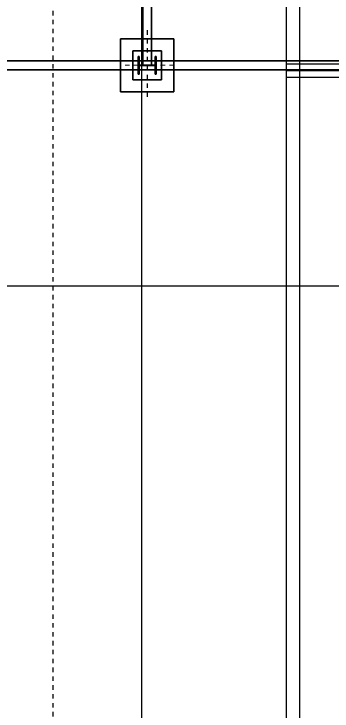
# Model space of a CAD drawing. Header units: metres. Extents: x -170 to 1091, y -90 to 504.
# Drawn here: x 62.72 to 69.89, y 90.42 to 106.13 of the extents above; entities that cross this region are included whole.
import ezdxf

# ---------------------------------------------------------------- set-up
doc = ezdxf.new("R2010")
doc.units = ezdxf.units.M
for name, pattern in [('CENTER', [50.8, 31.75, -6.35, 6.35, -6.35]), ('DOTE', [2.42, 2, -0.2, 0.02, -0.2]), ('点画线', [18, 12, -2, 2, -2])]:
    doc.linetypes.add(name, pattern=pattern)
for name, color, linetype in [('DOTE', 1, 'DOTE'), ('road', 2, 'CONTINUOUS'), ('中心线层', 1, 'CENTER'), ('方格网', 6, 'CONTINUOUS')]:
    doc.layers.add(name, color=color, linetype=linetype)
doc.layers.add('EB0', color=7, linetype='CONTINUOUS', lineweight=35)

# ---------------------------------------------------------------- blocks, each defined once
blk = doc.blocks.new('*X302')
at = {"layer": 'EB0', "color": 2}
for p, q in [((600, 606), (-600, 606)), ((-600, 606), (-600, -594)), ((600, -594), (600, 606)), ((325, 332), (-325, 332)), ((-325, 332), (-325, -318)), ((325, -318), (325, 332)), ((-200, 206), (-179, 206)), ((-200, 206), (-200, -194)), ((-179, 206), (-179, 33)), ((200, 206), (179, 206)), ((179, 206), (179, 33)), ((200, 206), (200, -194)), ((159, 13), (-159, 13)), ((159, 0), (-159, 0)), ((-179, -20), (-179, -194)), ((179, -20), (179, -194)), ((-200, -194), (-179, -194)), ((200, -194), (179, -194)), ((-325, -318), (325, -318)), ((-600, -594), (600, -594))]:
    blk.add_line(p, q, dxfattribs=at)
for centre, start, end in [((-159, 33), 180, 270), ((-159, -20), 90, 180), ((159, 33), 270, 0), ((159, -20), 0, 90)]:
    blk.add_arc(centre, 20, start, end, dxfattribs=at)
at = {"layer": '中心线层'}
blk.add_line((0, 795), (0, -773), dxfattribs=at)
at = {"layer": '中心线层', "linetype": '点画线', "lineweight": 18}
blk.add_line((603, 6), (-603, 6), dxfattribs=at)

msp = doc.modelspace()

# ---------------------------------------------------------------- linework, layer by layer
at = {"layer": 'DOTE', "ltscale": 0.01}
for q in [(63.6, 143.5), (63.6, 119.283)]:
    msp.add_line((63.6, 26.5), q, dxfattribs=at)
at = {"layer": 'EB0', "lineweight": 25}
for p, q in [((68.85, 114.8, 0), (68.85, 81.9, 0)), ((69.15, 114.5, 0), (69.15, 82.2, 0)), ((116.13, 105, 0), (68.85, 105, 0)), ((116.13, 104.85, 0), (68.85, 104.85, 0)), ((116.13, 104.7, 0), (68.85, 104.7, 0))]:
    msp.add_line(p, q, dxfattribs=at)
at = {"layer": 'EB0', "color": 5}
for p, q in [((65.619, 104.979), (65.619, 108.576)), ((65.819, 104.979), (65.819, 108.576)), ((55.332, 105.076), (70.719, 105.076)), ((55.332, 104.876), (70.719, 104.876))]:
    msp.add_line(p, q, dxfattribs=at)
at = {"layer": 'road', "linetype": 'Continuous'}
msp.add_line((65.6, 40), (65.6, 130), dxfattribs=at)
at = {"layer": '方格网', "color": 6, "linetype": 'Continuous'}
msp.add_line((850.549, 100), (-76.882, 100), dxfattribs=at)

# ---------------------------------------------------------------- block references
at = {"layer": 'EB0', "xscale": 0.001, "yscale": 0.001, "zscale": 0.001, "rotation": 359.9999401246263}
msp.add_blockref('*X302', (65.719, 104.969), dxfattribs=at)

doc.saveas('drawing.dxf')
